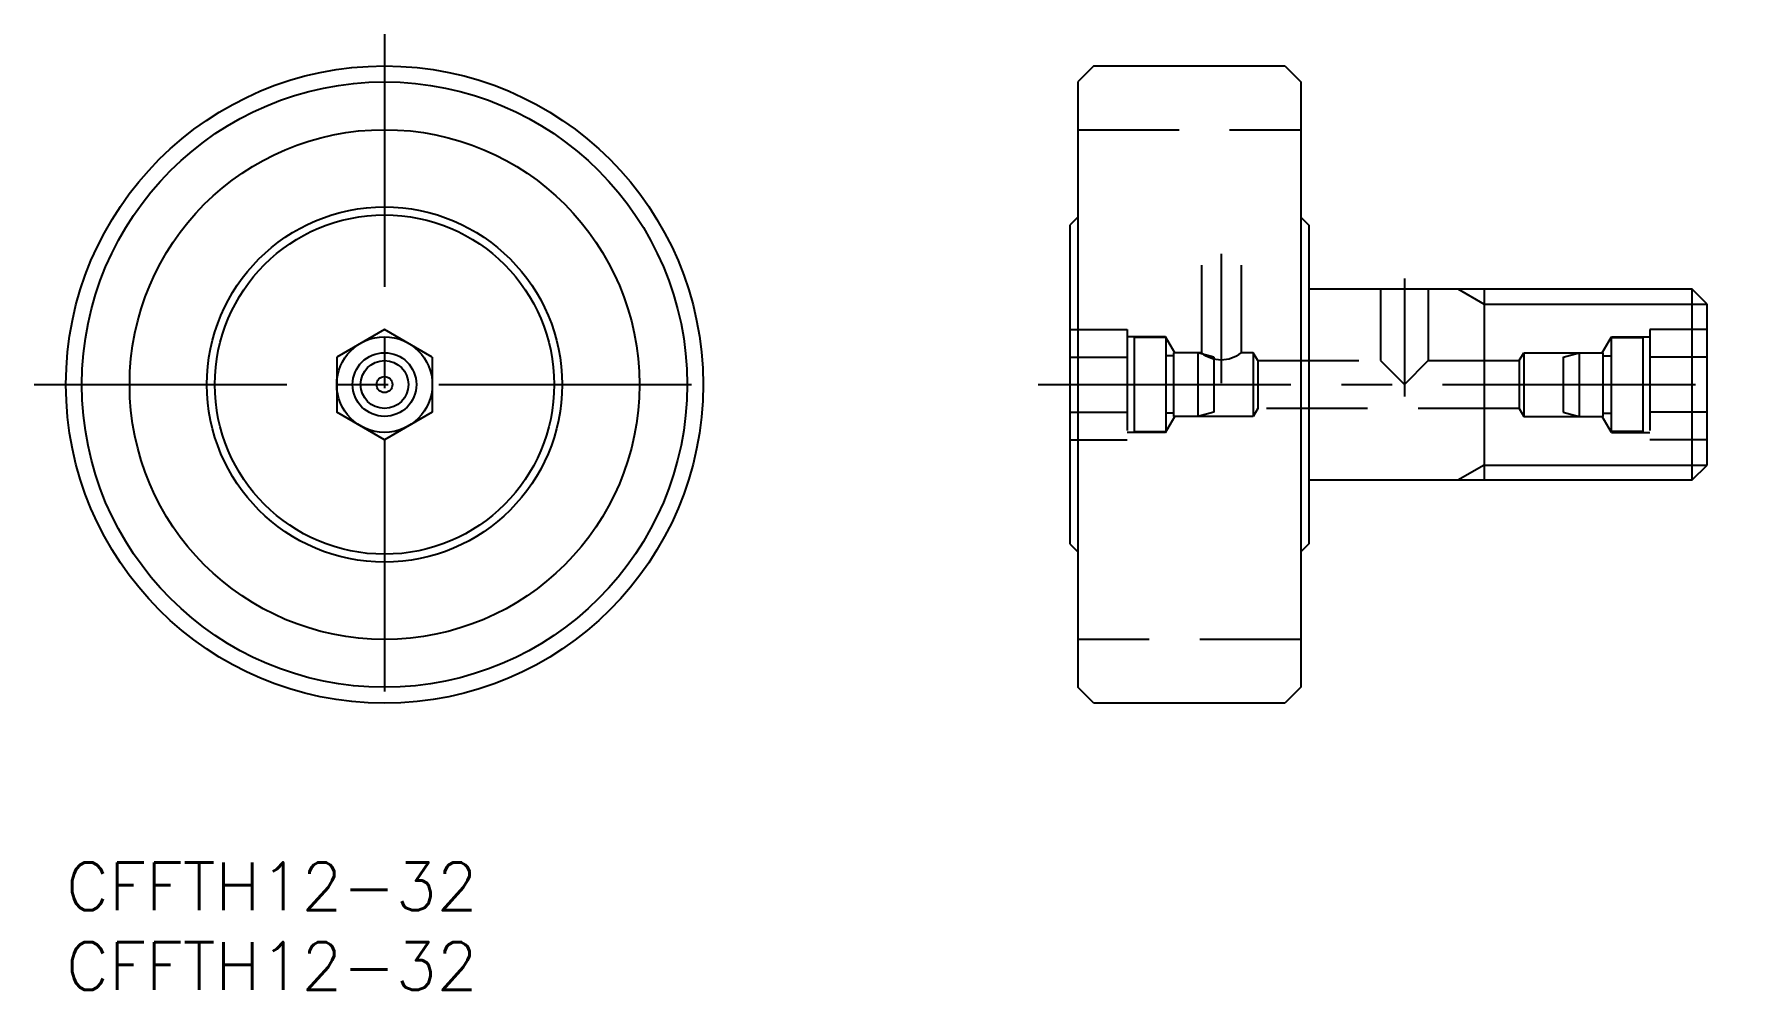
# Model space of a CAD drawing. Extents: x -2 to 105, y -8 to 52.
import ezdxf

# ---------------------------------------------------------------- set-up
doc = ezdxf.new("R2010")
doc.units = 0
doc.header["$LTSCALE"] = 0.5
doc.linetypes.add('CENTER', pattern=[50.8, 31.75, -6.35, 6.35, -6.35])
doc.linetypes.add('DASHED', pattern=[19.05, 12.7, -6.35])
for name, color, linetype in [('MSM_CENTER', 1, 'CENTER'), ('MSM_CONTINUOUS', 7, 'CONTINUOUS'), ('MSM_DASHED', 4, 'DASHED'), ('MSM_NARROW', 5, 'CONTINUOUS'), ('MSM_PART_NUMBER', 7, 'CONTINUOUS')]:
    doc.layers.add(name, color=color, linetype=linetype)
doc.styles.get("Standard").update_dxf_attribs({"font": 'txt.shx', "height": 3, "bigfont": 'bigfont.shx'})

# ---------------------------------------------------------------- blocks, each defined once
blk = doc.blocks.new('*U20')
at = {"layer": 'MSM_PART_NUMBER'}
blk.add_text('CFFTH12-32', height=3, dxfattribs=at).set_placement((0, -3))
blk = doc.blocks.new('*U21')
at = {"layer": 'MSM_PART_NUMBER'}
blk.add_text('CFFTH12-32', height=3, dxfattribs=at).set_placement((0, -8))

msp = doc.modelspace()

# ---------------------------------------------------------------- linework, layer by layer
at = {"layer": 'MSM_CENTER'}
for p, q in [((20, 52), (20, 8)), ((72.53, 38.21), (72.53, 30.08)), ((84.03, 36.65), (84.03, 29.25)), ((-2, 30), (42, 30)), ((61.03, 30), (105.03, 30))]:
    msp.add_line(p, q, dxfattribs=at)
at = {"layer": 'MSM_CONTINUOUS'}
for p, q in [((64.53, 50), (63.53, 49)), ((64.53, 50), (76.53, 50)), ((76.53, 50), (77.53, 49)), ((63.53, 49), (63.53, 11)), ((77.53, 49), (77.53, 11)), ((63.53, 40.5), (63.03, 40)), ((63.03, 40), (63.03, 20)), ((77.53, 40.5), (78.03, 40)), ((78.03, 40), (78.03, 20)), ((78.03, 36), (102.08, 36)), ((89.03, 36), (89.03, 24)), ((103.03, 35.05), (102.08, 36)), ((102.08, 36), (102.08, 24)), ((103.03, 24.95), (103.03, 35.05)), ((20, 33.46), (17, 31.73)), ((23, 31.73), (20, 33.46)), ((17, 31.73), (17, 28.27)), ((23, 31.73), (23, 28.27)), ((20, 26.54), (17, 28.27)), ((23, 28.27), (20, 26.54)), ((102.08, 24), (103.03, 24.95)), ((102.08, 24), (78.03, 24)), ((63.03, 20), (63.53, 19.5)), ((78.03, 20), (77.53, 19.5)), ((64.53, 10), (63.53, 11)), ((77.53, 11), (76.53, 10)), ((76.53, 10), (64.53, 10))]:
    msp.add_line(p, q, dxfattribs=at)
for radius in [20, 19, 16, 11.15, 10.65, 3, 2, 1.5, 0.5]:
    msp.add_circle((20, 30), radius, dxfattribs=at)
at = {"layer": 'MSM_DASHED'}
for p, q in [((63.53, 46), (77.53, 46)), ((71.28, 37.5), (71.28, 32)), ((73.78, 37.5), (73.78, 32)), ((82.53, 36), (82.53, 31.5)), ((85.53, 36), (85.53, 31.5)), ((63.03, 33.46), (66.63, 33.46)), ((66.63, 33.46), (66.63, 26.54)), ((99.43, 33.46), (99.43, 26.54)), ((103.03, 33.46), (99.43, 33.46)), ((69.03, 33), (66.63, 33)), ((67.06, 32.95), (67.06, 27.05)), ((69.06, 32.95), (67.06, 32.95)), ((69.61, 32), (69.03, 33)), ((69.03, 33), (69.03, 32.95)), ((69.06, 32.95), (69.06, 27.05)), ((96.45, 32), (97.03, 33)), ((97, 32.95), (97, 27.05)), ((97, 32.95), (99, 32.95)), ((97.03, 33), (97.03, 32.95)), ((97.03, 33), (99.43, 33)), ((99, 32.95), (99, 27.05)), ((63.03, 31.73), (66.63, 31.73)), ((69.56, 31.8), (69.06, 31.8)), ((71.28, 32), (69.56, 32)), ((69.56, 28), (69.56, 32)), ((71.06, 32), (71.06, 28)), ((72.06, 31.73), (71.06, 32)), ((72.06, 31.73), (72.06, 28.27)), ((74.53, 32), (73.78, 32)), ((74.53, 32), (74.53, 28)), ((74.82, 31.5), (74.53, 32)), ((74.82, 31.5), (82.53, 31.5)), ((74.82, 31.5), (74.82, 28.5)), ((82.53, 31.5), (84.03, 30)), ((84.03, 30), (85.53, 31.5)), ((85.53, 31.5), (91.24, 31.5)), ((91.24, 31.5), (91.53, 32)), ((91.24, 31.5), (91.24, 28.5)), ((91.53, 32), (91.53, 28)), ((91.53, 32), (96.5, 32)), ((94, 31.73), (95, 32)), ((94, 31.73), (94, 28.27)), ((95, 32), (95, 28)), ((96.5, 28), (96.5, 32)), ((96.5, 31.8), (97, 31.8)), ((103.03, 31.73), (99.43, 31.73)), ((63.03, 28.27), (66.63, 28.27)), ((69.03, 27), (69.61, 28)), ((69.56, 28.2), (69.06, 28.2)), ((74.53, 28), (69.56, 28)), ((72.06, 28.27), (71.06, 28)), ((74.82, 28.5), (74.53, 28)), ((91.24, 28.5), (74.82, 28.5)), ((91.24, 28.5), (91.53, 28)), ((91.53, 28), (96.5, 28)), ((94, 28.27), (95, 28)), ((97.03, 27), (96.45, 28)), ((96.5, 28.2), (97, 28.2)), ((103.03, 28.27), (99.43, 28.27)), ((69.03, 27), (66.63, 27)), ((67.06, 27.05), (69.06, 27.05)), ((69.03, 27.05), (69.03, 27)), ((99, 27.05), (97, 27.05)), ((97.03, 27.05), (97.03, 27)), ((97.03, 27), (99.43, 27)), ((63.03, 26.54), (66.63, 26.54)), ((103.03, 26.54), (99.43, 26.54)), ((77.53, 14), (63.53, 14))]:
    msp.add_line(p, q, dxfattribs=at)
msp.add_arc((72.53, 33.56), 2, 231.3562, 308.6438, dxfattribs=at)
at = {"layer": 'MSM_NARROW'}
for p, q in [((87.39, 36), (89.03, 35.05)), ((89.03, 35.05), (103.03, 35.05)), ((89.03, 24.95), (87.39, 24)), ((89.03, 24.95), (103.03, 24.95))]:
    msp.add_line(p, q, dxfattribs=at)

# ---------------------------------------------------------------- block references
at = {"layer": 'MSM_CONTINUOUS'}
for name in ['*U20', '*U21']:
    msp.add_blockref(name, (0, 0), dxfattribs=at)

doc.saveas('drawing.dxf')
